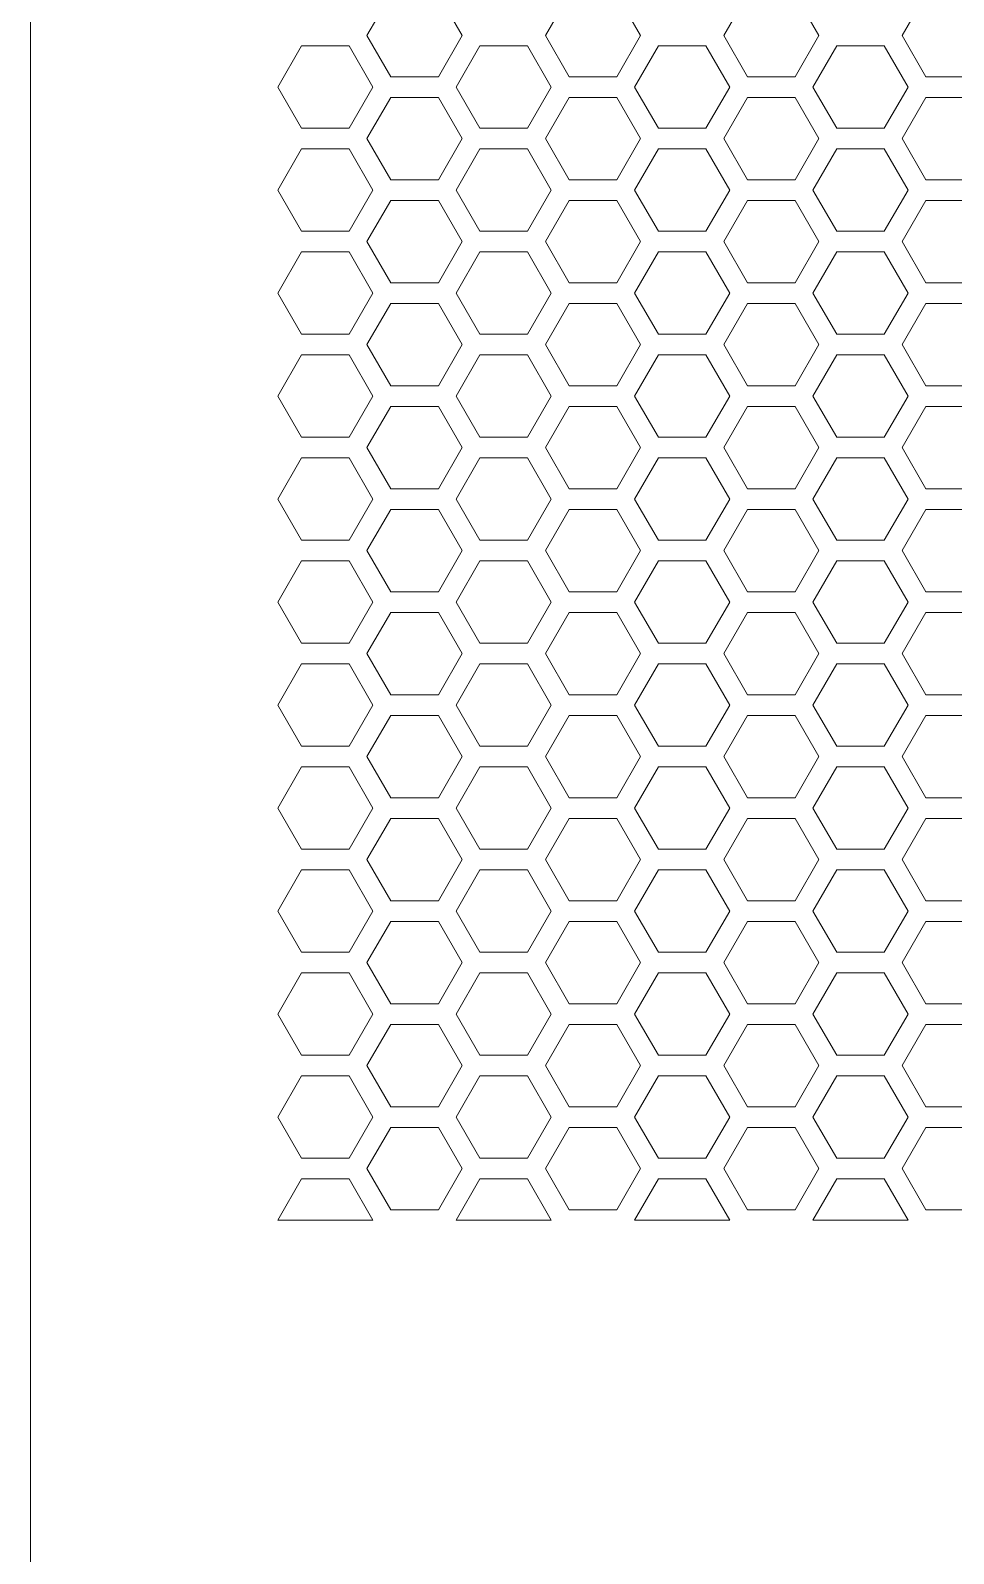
# Model space of a CAD drawing. Header units: millimetres. Extents: x 0 to 60, y -18 to 180.
# Drawn here: x 0 to 13.45, y 10.5 to 32.68 of the extents above; entities that cross this region are included whole.
import ezdxf

# ---------------------------------------------------------------- set-up
doc = ezdxf.new("R2010")
doc.units = ezdxf.units.MM

msp = doc.modelspace()

# ---------------------------------------------------------------- linework, layer by layer
at = {"lineweight": 5}
for p, q in [((0, 179), (0, 0)), ((3.603, 15.358), (4.989, 15.358)), ((6.201, 15.358), (7.587, 15.358)), ((8.799, 15.358), (10.185, 15.358)), ((11.397, 15.358), (12.783, 15.358))]:
    msp.add_line(p, q, dxfattribs=at)
at = {"color": 0, "lineweight": 5}
for p, q in [((5.249, 33.208), (4.902, 32.608)), ((6.288, 32.608), (5.942, 33.208)), ((7.847, 33.208), (7.5, 32.608)), ((8.886, 32.608), (8.54, 33.208)), ((10.445, 33.208), (10.098, 32.608)), ((11.484, 32.608), (11.138, 33.208)), ((13.043, 33.208), (12.696, 32.608)), ((4.902, 32.608), (5.249, 32.008)), ((5.942, 32.008), (6.288, 32.608)), ((7.5, 32.608), (7.847, 32.008)), ((8.54, 32.008), (8.886, 32.608)), ((10.098, 32.608), (10.445, 32.008)), ((11.138, 32.008), (11.484, 32.608)), ((12.696, 32.608), (13.043, 32.008)), ((3.95, 32.458), (3.603, 31.858)), ((4.643, 32.458), (3.95, 32.458)), ((4.989, 31.858), (4.643, 32.458)), ((6.548, 32.458), (6.201, 31.858)), ((7.241, 32.458), (6.548, 32.458)), ((7.587, 31.858), (7.241, 32.458)), ((9.146, 32.458), (8.799, 31.858)), ((9.839, 32.458), (9.146, 32.458)), ((10.185, 31.858), (9.839, 32.458)), ((11.744, 32.458), (11.397, 31.858)), ((12.437, 32.458), (11.744, 32.458)), ((12.783, 31.858), (12.437, 32.458)), ((5.249, 32.008), (5.942, 32.008)), ((7.847, 32.008), (8.54, 32.008)), ((10.445, 32.008), (11.138, 32.008)), ((13.043, 32.008), (13.736, 32.008)), ((3.603, 31.858), (3.95, 31.258)), ((4.643, 31.258), (4.989, 31.858)), ((6.201, 31.858), (6.548, 31.258)), ((7.241, 31.258), (7.587, 31.858)), ((8.799, 31.858), (9.146, 31.258)), ((9.839, 31.258), (10.185, 31.858)), ((11.397, 31.858), (11.744, 31.258)), ((12.437, 31.258), (12.783, 31.858)), ((5.249, 31.708), (4.902, 31.108)), ((5.942, 31.708), (5.249, 31.708)), ((6.288, 31.108), (5.942, 31.708)), ((7.847, 31.708), (7.5, 31.108)), ((8.54, 31.708), (7.847, 31.708)), ((8.886, 31.108), (8.54, 31.708)), ((10.445, 31.708), (10.098, 31.108)), ((11.138, 31.708), (10.445, 31.708)), ((11.484, 31.108), (11.138, 31.708)), ((13.043, 31.708), (12.696, 31.108)), ((13.736, 31.708), (13.043, 31.708)), ((3.95, 31.258), (4.643, 31.258)), ((4.902, 31.108), (5.249, 30.508)), ((5.942, 30.508), (6.288, 31.108)), ((6.548, 31.258), (7.241, 31.258)), ((7.5, 31.108), (7.847, 30.508)), ((8.54, 30.508), (8.886, 31.108)), ((9.146, 31.258), (9.839, 31.258)), ((10.098, 31.108), (10.445, 30.508)), ((11.138, 30.508), (11.484, 31.108)), ((11.744, 31.258), (12.437, 31.258)), ((12.696, 31.108), (13.043, 30.508)), ((3.95, 30.958), (3.603, 30.358)), ((4.643, 30.958), (3.95, 30.958)), ((4.989, 30.358), (4.643, 30.958)), ((6.548, 30.958), (6.201, 30.358)), ((7.241, 30.958), (6.548, 30.958)), ((7.587, 30.358), (7.241, 30.958)), ((9.146, 30.958), (8.799, 30.358)), ((9.839, 30.958), (9.146, 30.958)), ((10.185, 30.358), (9.839, 30.958)), ((11.744, 30.958), (11.397, 30.358)), ((12.437, 30.958), (11.744, 30.958)), ((12.783, 30.358), (12.437, 30.958)), ((5.249, 30.508), (5.942, 30.508)), ((7.847, 30.508), (8.54, 30.508)), ((10.445, 30.508), (11.138, 30.508)), ((13.043, 30.508), (13.736, 30.508)), ((3.603, 30.358), (3.95, 29.758)), ((4.643, 29.758), (4.989, 30.358)), ((5.249, 30.208), (4.902, 29.608)), ((5.942, 30.208), (5.249, 30.208)), ((6.288, 29.608), (5.942, 30.208)), ((6.201, 30.358), (6.548, 29.758)), ((7.241, 29.758), (7.587, 30.358)), ((7.847, 30.208), (7.5, 29.608)), ((8.54, 30.208), (7.847, 30.208)), ((8.886, 29.608), (8.54, 30.208)), ((8.799, 30.358), (9.146, 29.758)), ((9.839, 29.758), (10.185, 30.358)), ((10.445, 30.208), (10.098, 29.608)), ((11.138, 30.208), (10.445, 30.208)), ((11.484, 29.608), (11.138, 30.208)), ((11.397, 30.358), (11.744, 29.758)), ((12.437, 29.758), (12.783, 30.358)), ((13.043, 30.208), (12.696, 29.608)), ((13.736, 30.208), (13.043, 30.208)), ((3.95, 29.758), (4.643, 29.758)), ((6.548, 29.758), (7.241, 29.758)), ((9.146, 29.758), (9.839, 29.758)), ((11.744, 29.758), (12.437, 29.758)), ((4.902, 29.608), (5.249, 29.008)), ((5.942, 29.008), (6.288, 29.608)), ((7.5, 29.608), (7.847, 29.008)), ((8.54, 29.008), (8.886, 29.608)), ((10.098, 29.608), (10.445, 29.008)), ((11.138, 29.008), (11.484, 29.608)), ((12.696, 29.608), (13.043, 29.008)), ((3.95, 29.458), (3.603, 28.858)), ((4.643, 29.458), (3.95, 29.458)), ((4.989, 28.858), (4.643, 29.458)), ((6.548, 29.458), (6.201, 28.858)), ((7.241, 29.458), (6.548, 29.458)), ((7.587, 28.858), (7.241, 29.458)), ((9.146, 29.458), (8.799, 28.858)), ((9.839, 29.458), (9.146, 29.458)), ((10.185, 28.858), (9.839, 29.458)), ((11.744, 29.458), (11.397, 28.858)), ((12.437, 29.458), (11.744, 29.458)), ((12.783, 28.858), (12.437, 29.458)), ((3.603, 28.858), (3.95, 28.258)), ((4.643, 28.258), (4.989, 28.858)), ((5.249, 29.008), (5.942, 29.008)), ((6.201, 28.858), (6.548, 28.258)), ((7.241, 28.258), (7.587, 28.858)), ((7.847, 29.008), (8.54, 29.008)), ((8.799, 28.858), (9.146, 28.258)), ((9.839, 28.258), (10.185, 28.858)), ((10.445, 29.008), (11.138, 29.008)), ((11.397, 28.858), (11.744, 28.258)), ((12.437, 28.258), (12.783, 28.858)), ((13.043, 29.008), (13.736, 29.008)), ((5.249, 28.708), (4.902, 28.108)), ((5.942, 28.708), (5.249, 28.708)), ((6.288, 28.108), (5.942, 28.708)), ((7.847, 28.708), (7.5, 28.108)), ((8.54, 28.708), (7.847, 28.708)), ((8.886, 28.108), (8.54, 28.708)), ((10.445, 28.708), (10.098, 28.108)), ((11.138, 28.708), (10.445, 28.708)), ((11.484, 28.108), (11.138, 28.708)), ((13.043, 28.708), (12.696, 28.108)), ((13.736, 28.708), (13.043, 28.708)), ((3.95, 28.258), (4.643, 28.258)), ((6.548, 28.258), (7.241, 28.258)), ((9.146, 28.258), (9.839, 28.258)), ((11.744, 28.258), (12.437, 28.258)), ((3.95, 27.958), (3.603, 27.358)), ((4.643, 27.958), (3.95, 27.958)), ((4.989, 27.358), (4.643, 27.958)), ((4.902, 28.108), (5.249, 27.508)), ((5.942, 27.508), (6.288, 28.108)), ((6.548, 27.958), (6.201, 27.358)), ((7.241, 27.958), (6.548, 27.958)), ((7.587, 27.358), (7.241, 27.958)), ((7.5, 28.108), (7.847, 27.508)), ((8.54, 27.508), (8.886, 28.108)), ((9.146, 27.958), (8.799, 27.358)), ((9.839, 27.958), (9.146, 27.958)), ((10.185, 27.358), (9.839, 27.958)), ((10.098, 28.108), (10.445, 27.508)), ((11.138, 27.508), (11.484, 28.108)), ((11.744, 27.958), (11.397, 27.358)), ((12.437, 27.958), (11.744, 27.958)), ((12.783, 27.358), (12.437, 27.958)), ((12.696, 28.108), (13.043, 27.508)), ((5.249, 27.508), (5.942, 27.508)), ((7.847, 27.508), (8.54, 27.508)), ((10.445, 27.508), (11.138, 27.508)), ((13.043, 27.508), (13.736, 27.508)), ((3.603, 27.358), (3.95, 26.758)), ((4.643, 26.758), (4.989, 27.358)), ((6.201, 27.358), (6.548, 26.758)), ((7.241, 26.758), (7.587, 27.358)), ((8.799, 27.358), (9.146, 26.758)), ((9.839, 26.758), (10.185, 27.358)), ((11.397, 27.358), (11.744, 26.758)), ((12.437, 26.758), (12.783, 27.358)), ((5.249, 27.208), (4.902, 26.608)), ((5.942, 27.208), (5.249, 27.208)), ((6.288, 26.608), (5.942, 27.208)), ((7.847, 27.208), (7.5, 26.608)), ((8.54, 27.208), (7.847, 27.208)), ((8.886, 26.608), (8.54, 27.208)), ((10.445, 27.208), (10.098, 26.608)), ((11.138, 27.208), (10.445, 27.208)), ((11.484, 26.608), (11.138, 27.208)), ((13.043, 27.208), (12.696, 26.608)), ((13.736, 27.208), (13.043, 27.208)), ((3.95, 26.758), (4.643, 26.758)), ((6.548, 26.758), (7.241, 26.758)), ((9.146, 26.758), (9.839, 26.758)), ((11.744, 26.758), (12.437, 26.758)), ((3.95, 26.458), (3.603, 25.858)), ((4.643, 26.458), (3.95, 26.458)), ((4.989, 25.858), (4.643, 26.458)), ((4.902, 26.608), (5.249, 26.008)), ((5.942, 26.008), (6.288, 26.608)), ((6.548, 26.458), (6.201, 25.858)), ((7.241, 26.458), (6.548, 26.458)), ((7.587, 25.858), (7.241, 26.458)), ((7.5, 26.608), (7.847, 26.008)), ((8.54, 26.008), (8.886, 26.608)), ((9.146, 26.458), (8.799, 25.858)), ((9.839, 26.458), (9.146, 26.458)), ((10.185, 25.858), (9.839, 26.458)), ((10.098, 26.608), (10.445, 26.008)), ((11.138, 26.008), (11.484, 26.608)), ((11.744, 26.458), (11.397, 25.858)), ((12.437, 26.458), (11.744, 26.458)), ((12.783, 25.858), (12.437, 26.458)), ((12.696, 26.608), (13.043, 26.008)), ((5.249, 26.008), (5.942, 26.008)), ((7.847, 26.008), (8.54, 26.008)), ((10.445, 26.008), (11.138, 26.008)), ((13.043, 26.008), (13.736, 26.008)), ((3.603, 25.858), (3.95, 25.258)), ((4.643, 25.258), (4.989, 25.858)), ((6.201, 25.858), (6.548, 25.258)), ((7.241, 25.258), (7.587, 25.858)), ((8.799, 25.858), (9.146, 25.258)), ((9.839, 25.258), (10.185, 25.858)), ((11.397, 25.858), (11.744, 25.258)), ((12.437, 25.258), (12.783, 25.858)), ((5.249, 25.708), (4.902, 25.108)), ((5.942, 25.708), (5.249, 25.708)), ((6.288, 25.108), (5.942, 25.708)), ((7.847, 25.708), (7.5, 25.108)), ((8.54, 25.708), (7.847, 25.708)), ((8.886, 25.108), (8.54, 25.708)), ((10.445, 25.708), (10.098, 25.108)), ((11.138, 25.708), (10.445, 25.708)), ((11.484, 25.108), (11.138, 25.708)), ((13.043, 25.708), (12.696, 25.108)), ((13.736, 25.708), (13.043, 25.708)), ((3.95, 25.258), (4.643, 25.258)), ((4.902, 25.108), (5.249, 24.508)), ((5.942, 24.508), (6.288, 25.108)), ((6.548, 25.258), (7.241, 25.258)), ((7.5, 25.108), (7.847, 24.508)), ((8.54, 24.508), (8.886, 25.108)), ((9.146, 25.258), (9.839, 25.258)), ((10.098, 25.108), (10.445, 24.508)), ((11.138, 24.508), (11.484, 25.108)), ((11.744, 25.258), (12.437, 25.258)), ((12.696, 25.108), (13.043, 24.508)), ((3.95, 24.958), (3.603, 24.358)), ((4.643, 24.958), (3.95, 24.958)), ((4.989, 24.358), (4.643, 24.958)), ((6.548, 24.958), (6.201, 24.358)), ((7.241, 24.958), (6.548, 24.958)), ((7.587, 24.358), (7.241, 24.958)), ((9.146, 24.958), (8.799, 24.358)), ((9.839, 24.958), (9.146, 24.958)), ((10.185, 24.358), (9.839, 24.958)), ((11.744, 24.958), (11.397, 24.358)), ((12.437, 24.958), (11.744, 24.958)), ((12.783, 24.358), (12.437, 24.958)), ((5.249, 24.508), (5.942, 24.508)), ((7.847, 24.508), (8.54, 24.508)), ((10.445, 24.508), (11.138, 24.508)), ((13.043, 24.508), (13.736, 24.508)), ((3.603, 24.358), (3.95, 23.758)), ((4.643, 23.758), (4.989, 24.358)), ((5.249, 24.208), (4.902, 23.608)), ((5.942, 24.208), (5.249, 24.208)), ((6.288, 23.608), (5.942, 24.208)), ((6.201, 24.358), (6.548, 23.758)), ((7.241, 23.758), (7.587, 24.358)), ((7.847, 24.208), (7.5, 23.608)), ((8.54, 24.208), (7.847, 24.208)), ((8.886, 23.608), (8.54, 24.208)), ((8.799, 24.358), (9.146, 23.758)), ((9.839, 23.758), (10.185, 24.358)), ((10.445, 24.208), (10.098, 23.608)), ((11.138, 24.208), (10.445, 24.208)), ((11.484, 23.608), (11.138, 24.208)), ((11.397, 24.358), (11.744, 23.758)), ((12.437, 23.758), (12.783, 24.358)), ((13.043, 24.208), (12.696, 23.608)), ((13.736, 24.208), (13.043, 24.208)), ((3.95, 23.758), (4.643, 23.758)), ((6.548, 23.758), (7.241, 23.758)), ((9.146, 23.758), (9.839, 23.758)), ((11.744, 23.758), (12.437, 23.758)), ((4.902, 23.608), (5.249, 23.008)), ((5.942, 23.008), (6.288, 23.608)), ((7.5, 23.608), (7.847, 23.008)), ((8.54, 23.008), (8.886, 23.608)), ((10.098, 23.608), (10.445, 23.008)), ((11.138, 23.008), (11.484, 23.608)), ((12.696, 23.608), (13.043, 23.008)), ((3.95, 23.458), (3.603, 22.858)), ((4.643, 23.458), (3.95, 23.458)), ((4.989, 22.858), (4.643, 23.458)), ((6.548, 23.458), (6.201, 22.858)), ((7.241, 23.458), (6.548, 23.458)), ((7.587, 22.858), (7.241, 23.458)), ((9.146, 23.458), (8.799, 22.858)), ((9.839, 23.458), (9.146, 23.458)), ((10.185, 22.858), (9.839, 23.458)), ((11.744, 23.458), (11.397, 22.858)), ((12.437, 23.458), (11.744, 23.458)), ((12.783, 22.858), (12.437, 23.458)), ((3.603, 22.858), (3.95, 22.258)), ((4.643, 22.258), (4.989, 22.858)), ((5.249, 23.008), (5.942, 23.008)), ((6.201, 22.858), (6.548, 22.258)), ((7.241, 22.258), (7.587, 22.858)), ((7.847, 23.008), (8.54, 23.008)), ((8.799, 22.858), (9.146, 22.258)), ((9.839, 22.258), (10.185, 22.858)), ((10.445, 23.008), (11.138, 23.008)), ((11.397, 22.858), (11.744, 22.258)), ((12.437, 22.258), (12.783, 22.858)), ((13.043, 23.008), (13.736, 23.008)), ((5.249, 22.708), (4.902, 22.108)), ((5.942, 22.708), (5.249, 22.708)), ((6.288, 22.108), (5.942, 22.708)), ((7.847, 22.708), (7.5, 22.108)), ((8.54, 22.708), (7.847, 22.708)), ((8.886, 22.108), (8.54, 22.708)), ((10.445, 22.708), (10.098, 22.108)), ((11.138, 22.708), (10.445, 22.708)), ((11.484, 22.108), (11.138, 22.708)), ((13.043, 22.708), (12.696, 22.108)), ((13.736, 22.708), (13.043, 22.708)), ((3.95, 22.258), (4.643, 22.258)), ((6.548, 22.258), (7.241, 22.258)), ((9.146, 22.258), (9.839, 22.258)), ((11.744, 22.258), (12.437, 22.258)), ((4.902, 22.108), (5.249, 21.508)), ((5.942, 21.508), (6.288, 22.108)), ((7.5, 22.108), (7.847, 21.508)), ((8.54, 21.508), (8.886, 22.108)), ((10.098, 22.108), (10.445, 21.508)), ((11.138, 21.508), (11.484, 22.108)), ((12.696, 22.108), (13.043, 21.508)), ((3.95, 21.958), (3.603, 21.358)), ((4.643, 21.958), (3.95, 21.958)), ((4.989, 21.358), (4.643, 21.958)), ((6.548, 21.958), (6.201, 21.358)), ((7.241, 21.958), (6.548, 21.958)), ((7.587, 21.358), (7.241, 21.958)), ((9.146, 21.958), (8.799, 21.358)), ((9.839, 21.958), (9.146, 21.958)), ((10.185, 21.358), (9.839, 21.958)), ((11.744, 21.958), (11.397, 21.358)), ((12.437, 21.958), (11.744, 21.958)), ((12.783, 21.358), (12.437, 21.958)), ((3.603, 21.358), (3.95, 20.758)), ((4.643, 20.758), (4.989, 21.358)), ((5.249, 21.508), (5.942, 21.508)), ((6.201, 21.358), (6.548, 20.758)), ((7.241, 20.758), (7.587, 21.358)), ((7.847, 21.508), (8.54, 21.508)), ((8.799, 21.358), (9.146, 20.758)), ((9.839, 20.758), (10.185, 21.358)), ((10.445, 21.508), (11.138, 21.508)), ((11.397, 21.358), (11.744, 20.758)), ((12.437, 20.758), (12.783, 21.358)), ((13.043, 21.508), (13.736, 21.508)), ((5.249, 21.208), (4.902, 20.608)), ((5.942, 21.208), (5.249, 21.208)), ((6.288, 20.608), (5.942, 21.208)), ((7.847, 21.208), (7.5, 20.608)), ((8.54, 21.208), (7.847, 21.208)), ((8.886, 20.608), (8.54, 21.208)), ((10.445, 21.208), (10.098, 20.608)), ((11.138, 21.208), (10.445, 21.208)), ((11.484, 20.608), (11.138, 21.208)), ((13.043, 21.208), (12.696, 20.608)), ((13.736, 21.208), (13.043, 21.208)), ((3.95, 20.758), (4.643, 20.758)), ((6.548, 20.758), (7.241, 20.758)), ((9.146, 20.758), (9.839, 20.758)), ((11.744, 20.758), (12.437, 20.758)), ((3.95, 20.458), (3.603, 19.858)), ((4.643, 20.458), (3.95, 20.458)), ((4.989, 19.858), (4.643, 20.458)), ((4.902, 20.608), (5.249, 20.008)), ((5.942, 20.008), (6.288, 20.608)), ((6.548, 20.458), (6.201, 19.858)), ((7.241, 20.458), (6.548, 20.458)), ((7.587, 19.858), (7.241, 20.458)), ((7.5, 20.608), (7.847, 20.008)), ((8.54, 20.008), (8.886, 20.608)), ((9.146, 20.458), (8.799, 19.858)), ((9.839, 20.458), (9.146, 20.458)), ((10.185, 19.858), (9.839, 20.458)), ((10.098, 20.608), (10.445, 20.008)), ((11.138, 20.008), (11.484, 20.608)), ((11.744, 20.458), (11.397, 19.858)), ((12.437, 20.458), (11.744, 20.458)), ((12.783, 19.858), (12.437, 20.458)), ((12.696, 20.608), (13.043, 20.008)), ((5.249, 20.008), (5.942, 20.008)), ((7.847, 20.008), (8.54, 20.008)), ((10.445, 20.008), (11.138, 20.008)), ((13.043, 20.008), (13.736, 20.008)), ((3.603, 19.858), (3.95, 19.258)), ((4.643, 19.258), (4.989, 19.858)), ((6.201, 19.858), (6.548, 19.258)), ((7.241, 19.258), (7.587, 19.858)), ((8.799, 19.858), (9.146, 19.258)), ((9.839, 19.258), (10.185, 19.858)), ((11.397, 19.858), (11.744, 19.258)), ((12.437, 19.258), (12.783, 19.858)), ((5.249, 19.708), (4.902, 19.108)), ((5.942, 19.708), (5.249, 19.708)), ((6.288, 19.108), (5.942, 19.708)), ((7.847, 19.708), (7.5, 19.108)), ((8.54, 19.708), (7.847, 19.708)), ((8.886, 19.108), (8.54, 19.708)), ((10.445, 19.708), (10.098, 19.108)), ((11.138, 19.708), (10.445, 19.708)), ((11.484, 19.108), (11.138, 19.708)), ((13.043, 19.708), (12.696, 19.108)), ((13.736, 19.708), (13.043, 19.708)), ((3.95, 19.258), (4.643, 19.258)), ((4.902, 19.108), (5.249, 18.508)), ((5.942, 18.508), (6.288, 19.108)), ((6.548, 19.258), (7.241, 19.258)), ((7.5, 19.108), (7.847, 18.508)), ((8.54, 18.508), (8.886, 19.108)), ((9.146, 19.258), (9.839, 19.258)), ((10.098, 19.108), (10.445, 18.508)), ((11.138, 18.508), (11.484, 19.108)), ((11.744, 19.258), (12.437, 19.258)), ((12.696, 19.108), (13.043, 18.508)), ((3.95, 18.958), (3.603, 18.358)), ((4.643, 18.958), (3.95, 18.958)), ((4.989, 18.358), (4.643, 18.958)), ((6.548, 18.958), (6.201, 18.358)), ((7.241, 18.958), (6.548, 18.958)), ((7.587, 18.358), (7.241, 18.958)), ((9.146, 18.958), (8.799, 18.358)), ((9.839, 18.958), (9.146, 18.958)), ((10.185, 18.358), (9.839, 18.958)), ((11.744, 18.958), (11.397, 18.358)), ((12.437, 18.958), (11.744, 18.958)), ((12.783, 18.358), (12.437, 18.958)), ((5.249, 18.508), (5.942, 18.508)), ((7.847, 18.508), (8.54, 18.508)), ((10.445, 18.508), (11.138, 18.508)), ((13.043, 18.508), (13.736, 18.508)), ((3.603, 18.358), (3.95, 17.758)), ((4.643, 17.758), (4.989, 18.358)), ((5.249, 18.208), (4.902, 17.608)), ((5.942, 18.208), (5.249, 18.208)), ((6.288, 17.608), (5.942, 18.208)), ((6.201, 18.358), (6.548, 17.758)), ((7.241, 17.758), (7.587, 18.358)), ((7.847, 18.208), (7.5, 17.608)), ((8.54, 18.208), (7.847, 18.208)), ((8.886, 17.608), (8.54, 18.208)), ((8.799, 18.358), (9.146, 17.758)), ((9.839, 17.758), (10.185, 18.358)), ((10.445, 18.208), (10.098, 17.608)), ((11.138, 18.208), (10.445, 18.208)), ((11.484, 17.608), (11.138, 18.208)), ((11.397, 18.358), (11.744, 17.758)), ((12.437, 17.758), (12.783, 18.358)), ((13.043, 18.208), (12.696, 17.608)), ((13.736, 18.208), (13.043, 18.208)), ((3.95, 17.758), (4.643, 17.758)), ((6.548, 17.758), (7.241, 17.758)), ((9.146, 17.758), (9.839, 17.758)), ((11.744, 17.758), (12.437, 17.758)), ((4.902, 17.608), (5.249, 17.008)), ((5.942, 17.008), (6.288, 17.608)), ((7.5, 17.608), (7.847, 17.008)), ((8.54, 17.008), (8.886, 17.608)), ((10.098, 17.608), (10.445, 17.008)), ((11.138, 17.008), (11.484, 17.608)), ((12.696, 17.608), (13.043, 17.008)), ((3.95, 17.458), (3.603, 16.858)), ((4.643, 17.458), (3.95, 17.458)), ((4.989, 16.858), (4.643, 17.458)), ((6.548, 17.458), (6.201, 16.858)), ((7.241, 17.458), (6.548, 17.458)), ((7.587, 16.858), (7.241, 17.458)), ((9.146, 17.458), (8.799, 16.858)), ((9.839, 17.458), (9.146, 17.458)), ((10.185, 16.858), (9.839, 17.458)), ((11.744, 17.458), (11.397, 16.858)), ((12.437, 17.458), (11.744, 17.458)), ((12.783, 16.858), (12.437, 17.458)), ((3.603, 16.858), (3.95, 16.258)), ((4.643, 16.258), (4.989, 16.858)), ((5.249, 17.008), (5.942, 17.008)), ((6.201, 16.858), (6.548, 16.258)), ((7.241, 16.258), (7.587, 16.858)), ((7.847, 17.008), (8.54, 17.008)), ((8.799, 16.858), (9.146, 16.258)), ((9.839, 16.258), (10.185, 16.858)), ((10.445, 17.008), (11.138, 17.008)), ((11.397, 16.858), (11.744, 16.258)), ((12.437, 16.258), (12.783, 16.858)), ((13.043, 17.008), (13.736, 17.008)), ((5.249, 16.708), (4.902, 16.108)), ((5.942, 16.708), (5.249, 16.708)), ((6.288, 16.108), (5.942, 16.708)), ((7.847, 16.708), (7.5, 16.108)), ((8.54, 16.708), (7.847, 16.708)), ((8.886, 16.108), (8.54, 16.708)), ((10.445, 16.708), (10.098, 16.108)), ((11.138, 16.708), (10.445, 16.708)), ((11.484, 16.108), (11.138, 16.708)), ((13.043, 16.708), (12.696, 16.108)), ((13.736, 16.708), (13.043, 16.708)), ((3.95, 16.258), (4.643, 16.258)), ((6.548, 16.258), (7.241, 16.258)), ((9.146, 16.258), (9.839, 16.258)), ((11.744, 16.258), (12.437, 16.258)), ((4.902, 16.108), (5.249, 15.508)), ((5.942, 15.508), (6.288, 16.108)), ((7.5, 16.108), (7.847, 15.508)), ((8.54, 15.508), (8.886, 16.108)), ((10.098, 16.108), (10.445, 15.508)), ((11.138, 15.508), (11.484, 16.108)), ((12.696, 16.108), (13.043, 15.508)), ((3.95, 15.958), (3.603, 15.358)), ((4.643, 15.958), (3.95, 15.958)), ((4.989, 15.358), (4.643, 15.958)), ((6.548, 15.958), (6.201, 15.358)), ((7.241, 15.958), (6.548, 15.958)), ((7.587, 15.358), (7.241, 15.958)), ((9.146, 15.958), (8.799, 15.358)), ((9.839, 15.958), (9.146, 15.958)), ((10.185, 15.358), (9.839, 15.958)), ((11.744, 15.958), (11.397, 15.358)), ((12.437, 15.958), (11.744, 15.958)), ((12.783, 15.358), (12.437, 15.958)), ((5.249, 15.508), (5.942, 15.508)), ((7.847, 15.508), (8.54, 15.508)), ((10.445, 15.508), (11.138, 15.508)), ((13.043, 15.508), (13.736, 15.508))]:
    msp.add_line(p, q, dxfattribs=at)

doc.saveas('drawing.dxf')
